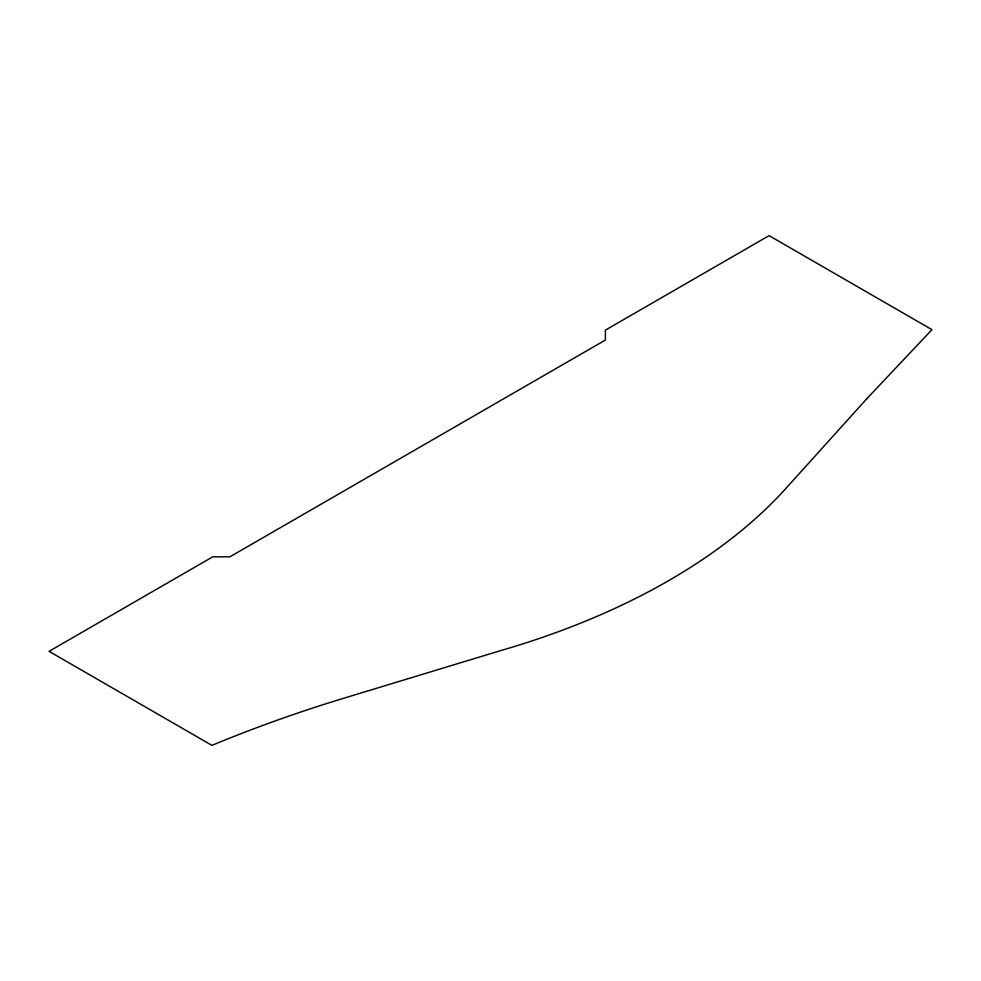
<?xml version="1.0" encoding="UTF-8"?>
<svg xmlns="http://www.w3.org/2000/svg" width="981" height="981" viewBox="0 0 981 981"><rect width="100%" height="100%" fill="white"/><g stroke="black" fill="none" stroke-linecap="round" stroke-linejoin="round"><path stroke-width="1.47" d="M866.615 398.936L785.72 488.612A650.832 375.748 0 0 1 498.949 651.114L344.638 697.969A1118.107 645.535 0 0 0 211.921 745.364L49.05 651.335L212.742 556.828L229.885 556.828L605.387 340.039L605.387 330.143L769.079 235.636L931.95 329.665L866.615 398.936"/></g></svg>
